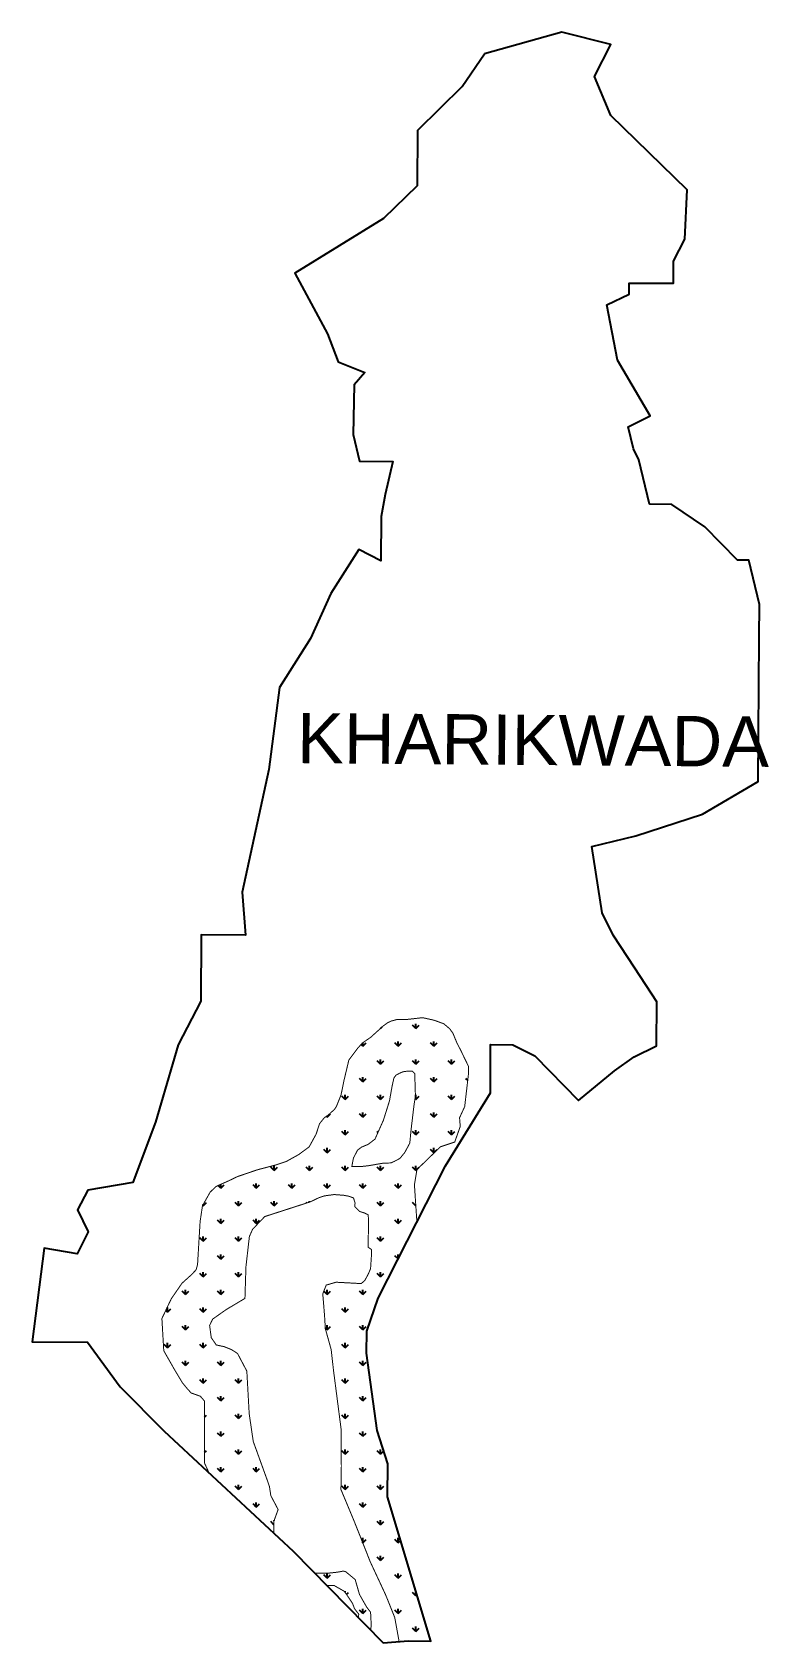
# Model space of a CAD drawing. Header units: metres. Extents: x 281268 to 282014, y 2032939 to 2034570.
import ezdxf

# ---------------------------------------------------------------- set-up
doc = ezdxf.new("R2010")
doc.units = ezdxf.units.M
for name, color, linetype in [('MANGROOVE BUFFER ZONE', 120, 'Continuous'), ('village', 3, 'Continuous'), ('VILLAGE NAME', 250, 'Continuous')]:
    doc.layers.add(name, color=color, linetype=linetype)
doc.styles.get("Standard").update_dxf_attribs({"font": 'simplex.shx'})

msp = doc.modelspace()

# ---------------------------------------------------------------- hatches: boundary and pattern name
at = {"layer": 'MANGROOVE BUFFER ZONE'}
h = msp.add_hatch(dxfattribs=at)
h.set_pattern_fill('GRASS', color=256)
h.paths.add_polyline_path([(281698.2, 2033546.6), (281694.2, 2033556.3), (281691, 2033560.8), (281685, 2033565.9), (281675.2, 2033569.5), (281663.5, 2033572.1), (281647.5, 2033570.3), (281644.2, 2033570.3), (281637.4, 2033570.2), (281631.8, 2033568.7), (281628.1, 2033567), (281623.6, 2033563.7), (281611, 2033552.3), (281602.5, 2033546.4), (281597.8, 2033541.2), (281588.8, 2033529.2), (281583.8, 2033508.1), (281580.9, 2033493.9), (281576.2, 2033482.2), (281574.1, 2033479), (281570.6, 2033475.9), (281567.6, 2033473.2), (281564, 2033470.8), (281559.1, 2033464.6), (281555.7, 2033454.2), (281548.6, 2033441.2), (281538, 2033433.4), (281525.4, 2033426.4), (281515.2, 2033423), (281495.9, 2033417.9), (281476, 2033411.1), (281467.5, 2033407), (281459, 2033403.2), (281454.2, 2033401), (281448.4, 2033395.4), (281440.6, 2033381.6), (281438.2, 2033365.6), (281435.6, 2033321.9), (281434.1, 2033316.6), (281429, 2033311.3), (281419.8, 2033303), (281409, 2033287.3), (281399.5, 2033267.3), (281401.4, 2033234.7), (281412.7, 2033214.8), (281420.2, 2033202.3), (281425.3, 2033196.1), (281429.1, 2033191.9), (281438.4, 2033188.6), (281442.5, 2033183.9), (281442.7, 2033120.8), (281447.3, 2033110.8), (281512.7, 2033049.9), (281513, 2033062.3), (281517.2, 2033073.8), (281509.8, 2033087.8), (281508.4, 2033097.1), (281506.6, 2033102.4), (281492, 2033142.8), (281487.9, 2033170.8), (281485.5, 2033214), (281476.1, 2033231.9), (281469.8, 2033235.9), (281462.6, 2033238.8), (281454.6, 2033240.5), (281449.5, 2033247.9), (281447.8, 2033260.3), (281451, 2033266.8), (281464.8, 2033276.5), (281483.6, 2033287.7), (281484.6, 2033319.8), (281488.1, 2033350.5), (281491.4, 2033357.8), (281503.6, 2033370.6), (281549.7, 2033385.5), (281558.9, 2033389.9), (281564.3, 2033391.6), (281568.6, 2033392.2), (281574, 2033392.9), (281583.3, 2033392.2), (281588.8, 2033391.2), (281593.5, 2033389.5), (281595.1, 2033384.5), (281594.8, 2033380.6), (281599.9, 2033375.7), (281604.2, 2033374.4), (281608.3, 2033372.5), (281608.8, 2033367.2), (281608.3, 2033339.6), (281611.6, 2033337.3), (281611.6, 2033330), (281610.8, 2033317.9), (281608.7, 2033312.8), (281605.1, 2033306.1), (281601.4, 2033302.7), (281575.9, 2033304.1), (281565.9, 2033301.2), (281562.4, 2033292.3), (281564.2, 2033270.3), (281565, 2033257), (281570.9, 2033235.9), (281573.3, 2033214.5), (281580.9, 2033155.8), (281581.2, 2033117.6), (281580.8, 2033094.1), (281594.6, 2033061), (281610.5, 2033020.8), (281626, 2032987.5), (281635.3, 2032964.3), (281639.7, 2032940), (281649.3, 2032940.8), (281671.7, 2032940.6), (281628, 2033086.5), (281628.3, 2033120.1), (281617.4, 2033153.8), (281606.7, 2033232.2), (281606.9, 2033254.6), (281618.4, 2033288.1), (281657.7, 2033365.2), (281655.2, 2033402.9), (281657.8, 2033418.3), (281681.6, 2033441.3), (281696, 2033446.1), (281701.6, 2033461.9), (281700.9, 2033470.7), (281706.1, 2033482), (281709.9, 2033514.8), (281709.9, 2033522.9), (281702.3, 2033538.6)])
h.paths.add_polyline_path([(281655.5, 2033515.6), (281655.7, 2033509), (281656, 2033502.6), (281656.2, 2033492.3), (281654.9, 2033484.5), (281651.9, 2033459.3), (281650.5, 2033445), (281645.4, 2033435.5), (281640.4, 2033429.4), (281634.8, 2033426.5), (281631.3, 2033424.9), (281624.2, 2033424.8), (281609, 2033422.2), (281600.8, 2033421.2), (281591.8, 2033421.3), (281593.5, 2033430), (281597.6, 2033437.9), (281601.7, 2033441), (281608.3, 2033443.7), (281615.3, 2033449.1), (281623.8, 2033468.2), (281630, 2033488), (281632.4, 2033501.7), (281634.4, 2033511), (281636.6, 2033513.9), (281640.1, 2033515.8), (281643.6, 2033517.3), (281648.7, 2033518), (281653.2, 2033517.9)], flags=16)
h = msp.add_hatch(dxfattribs=at)
h.set_pattern_fill('GRASS', color=256)
h.paths.add_polyline_path([(281599.6, 2032987.7), (281595.2, 2033002.9), (281585.5, 2033010.9), (281583.1, 2033011.4), (281577.1, 2033010.3), (281568.4, 2033009.4), (281554.4, 2033009.2), (281567.2, 2032996.3), (281567.5, 2032996.9), (281573.8, 2032996.9), (281579.9, 2032993.4), (281584.3, 2032990.9), (281589.5, 2032983.3), (281592.6, 2032978.6), (281594.5, 2032973.4), (281598.8, 2032967.8), (281598.6, 2032964.3), (281610.8, 2032952), (281611.5, 2032956.2), (281610.8, 2032969.8), (281606.9, 2032974.9)])

# ---------------------------------------------------------------- linework, layer by layer
at = {"color": 3, "flags": 128}
msp.add_lwpolyline([(281703.4, 2034515.4), (281726, 2034548.7)], dxfattribs=at)
at = {"layer": 'MANGROOVE BUFFER ZONE', "const_width": 1, "flags": 128}
for points in [[(281657.7, 2033365.2), (281655.2, 2033402.9), (281657.8, 2033418.3), (281681.6, 2033441.3), (281696, 2033446.1), (281701.6, 2033461.9), (281700.9, 2033470.7), (281706.1, 2033482), (281709.9, 2033514.8), (281709.9, 2033522.9), (281702.3, 2033538.6), (281698.2, 2033546.6), (281694.2, 2033556.3), (281691, 2033560.8), (281685, 2033565.9), (281675.2, 2033569.5), (281663.5, 2033572.1), (281647.5, 2033570.3), (281644.2, 2033570.3), (281637.4, 2033570.2), (281631.8, 2033568.7), (281628.1, 2033567), (281623.6, 2033563.7), (281611, 2033552.3), (281602.5, 2033546.4), (281597.8, 2033541.2), (281588.8, 2033529.2), (281583.8, 2033508.1), (281580.9, 2033493.9), (281576.2, 2033482.2), (281574.1, 2033479), (281570.6, 2033475.9), (281567.6, 2033473.2), (281564, 2033470.8), (281559.1, 2033464.6), (281555.7, 2033454.2), (281548.6, 2033441.2), (281538, 2033433.4), (281525.4, 2033426.4), (281515.2, 2033423), (281495.9, 2033417.9), (281476, 2033411.1), (281467.5, 2033407), (281459, 2033403.2), (281454.2, 2033401), (281448.4, 2033395.4), (281440.6, 2033381.6), (281438.2, 2033365.6), (281435.6, 2033321.9), (281434.1, 2033316.6), (281429, 2033311.3), (281419.8, 2033303), (281409, 2033287.3), (281399.5, 2033267.3), (281401.4, 2033234.7), (281412.7, 2033214.8), (281420.2, 2033202.3), (281425.3, 2033196.1), (281429.1, 2033191.9), (281438.4, 2033188.6), (281442.5, 2033183.9), (281442.7, 2033120.8), (281447.3, 2033110.8)], [(281512.7, 2033049.9), (281513, 2033062.3), (281517.2, 2033073.8), (281509.8, 2033087.8), (281508.4, 2033097.1), (281506.6, 2033102.4), (281492, 2033142.8), (281487.9, 2033170.8), (281485.5, 2033214), (281476.1, 2033231.9), (281469.8, 2033235.9), (281462.6, 2033238.8), (281454.6, 2033240.5), (281449.5, 2033247.9), (281447.8, 2033260.3), (281451, 2033266.8), (281464.8, 2033276.5), (281483.6, 2033287.7), (281484.6, 2033319.8), (281488.1, 2033350.5), (281491.4, 2033357.8), (281503.6, 2033370.6), (281549.7, 2033385.5), (281558.9, 2033389.9), (281564.3, 2033391.6), (281568.6, 2033392.2), (281574, 2033392.9), (281583.3, 2033392.2), (281588.8, 2033391.2), (281593.5, 2033389.5), (281595.1, 2033384.5), (281594.8, 2033380.6), (281599.9, 2033375.7), (281604.2, 2033374.4), (281608.3, 2033372.5), (281608.8, 2033367.2), (281608.3, 2033339.6), (281611.6, 2033337.3), (281611.6, 2033330), (281610.8, 2033317.9), (281608.7, 2033312.8), (281605.1, 2033306.1), (281601.4, 2033302.7), (281575.9, 2033304.1), (281565.9, 2033301.2), (281562.4, 2033292.3), (281564.2, 2033270.3), (281565, 2033257), (281570.9, 2033235.9), (281573.3, 2033214.5), (281580.9, 2033155.8), (281581.2, 2033117.6), (281580.8, 2033094.1), (281594.6, 2033061), (281610.5, 2033020.8), (281626, 2032987.5), (281635.3, 2032964.3), (281639.3, 2032942.2), (281639.6, 2032940)], [(281610.8, 2032952), (281611.5, 2032956.2), (281610.8, 2032969.8), (281606.9, 2032974.9), (281599.6, 2032987.7), (281595.2, 2033002.9), (281585.5, 2033010.9), (281583.1, 2033011.4), (281577.1, 2033010.3), (281568.4, 2033009.4), (281554.6, 2033009.2), (281554.4, 2033009.2)], [(281567.2, 2032996.3), (281567.5, 2032996.9), (281573.8, 2032996.9), (281579.9, 2032993.4), (281584.3, 2032990.9), (281589.5, 2032983.3), (281592.6, 2032978.6), (281594.5, 2032973.4), (281598.8, 2032967.8), (281598.6, 2032964.3)]]:
    msp.add_lwpolyline(points, dxfattribs=at)
msp.add_lwpolyline([(281591.8, 2033421.3), (281593.5, 2033430), (281597.6, 2033437.9), (281601.7, 2033441), (281608.3, 2033443.7), (281615.3, 2033449.1), (281623.8, 2033468.2), (281630, 2033488), (281632.4, 2033501.7), (281634.4, 2033511), (281636.6, 2033513.9), (281640.1, 2033515.8), (281643.6, 2033517.3), (281648.7, 2033518), (281653.2, 2033517.9), (281655.5, 2033515.6), (281655.7, 2033509), (281656, 2033502.6), (281656.2, 2033492.3), (281654.9, 2033484.5), (281651.9, 2033459.3), (281650.5, 2033445), (281645.4, 2033435.5), (281640.4, 2033429.4), (281634.8, 2033426.5), (281631.3, 2033424.9), (281624.2, 2033424.8), (281609, 2033422.2), (281600.8, 2033421.2)], close=True, dxfattribs=at)
at = {"layer": 'village', "color": 3}
msp.add_lwpolyline([(281703.4, 2034515.4), (281658.3, 2034471), (281657.9, 2034415), (281624, 2034381.7), (281534.1, 2034326.5), (281567.2, 2034264.8), (281578.1, 2034236.7), (281605.1, 2034225.8), (281594.3, 2034213.4), (281593.2, 2034163), (281599.7, 2034135.9), (281633.3, 2034135.6), (281625.6, 2034102.2), (281621.6, 2034079.7), (281621.3, 2034035), (281599, 2034046.4), (281570.7, 2034001.9), (281550.1, 2033956.4), (281518.5, 2033906.6), (281507.7, 2033823.4), (281480.9, 2033699.1), (281484, 2033655.8), (281439.3, 2033656.1), (281438.8, 2033589), (281416, 2033544.5), (281393, 2033466.4), (281370.2, 2033405), (281324.4, 2033397.2), (281314, 2033377.5), (281325, 2033355), (281313.7, 2033332.8), (281280.2, 2033338.6), (281268.2, 2033243.6), (281324.1, 2033243.2), (281357.3, 2033198.2), (281401.7, 2033153.1), (281532.3, 2033031.7), (281623.7, 2032938.8), (281649.3, 2032940.8), (281671.7, 2032940.6), (281628, 2033086.5), (281628.3, 2033120.1), (281617.4, 2033153.8), (281606.7, 2033232.2), (281606.9, 2033254.6), (281618.4, 2033288.1), (281686.6, 2033422), (281732.3, 2033495.8), (281732.3, 2033544.8), (281754.7, 2033544.6), (281777, 2033533.3), (281821.5, 2033488.2), (281857.9, 2033518.4), (281877.8, 2033532.5), (281900.3, 2033543.5), (281900.6, 2033588.3), (281878.5, 2033622.1), (281856.4, 2033655.8), (281845.3, 2033678.3), (281834.7, 2033745.6), (281879.5, 2033756.4), (281946.9, 2033778.3), (282003.1, 2033811.5), (282004.2, 2033957.1), (282004.5, 2033990.6), (281993.7, 2034035.5), (281982.4, 2034035.6), (281949.1, 2034069.5), (281915.7, 2034092.1), (281893.3, 2034092.3), (281882.5, 2034137.2), (281876.9, 2034148.4), (281871.5, 2034170.8), (281894, 2034181.9), (281860.8, 2034238.1), (281850.1, 2034294.2), (281872.6, 2034305.2), (281872.6, 2034316.4), (281883.8, 2034316.3), (281917.4, 2034316.1), (281917.6, 2034338.5), (281929, 2034360.8), (281931.5, 2034410.9), (281854.2, 2034486.2), (281837.7, 2034525.5), (281854.2, 2034557.9), (281804.5, 2034570.5), (281726, 2034548.7)], dxfattribs=at)

# ---------------------------------------------------------------- texts
at = {"layer": 'VILLAGE NAME', "insert": (281536.6, 2033880.9), "char_height": 50.893, "attachment_point": 1, "rotation": 359.5442}
msp.add_mtext_dynamic_manual_height_columns('{\\fArial|b0|i0|c0|p34;KHARIKWADA}', width=87.355, gutter_width=254.5, heights=[0], dxfattribs=at)

doc.saveas('drawing.dxf')
